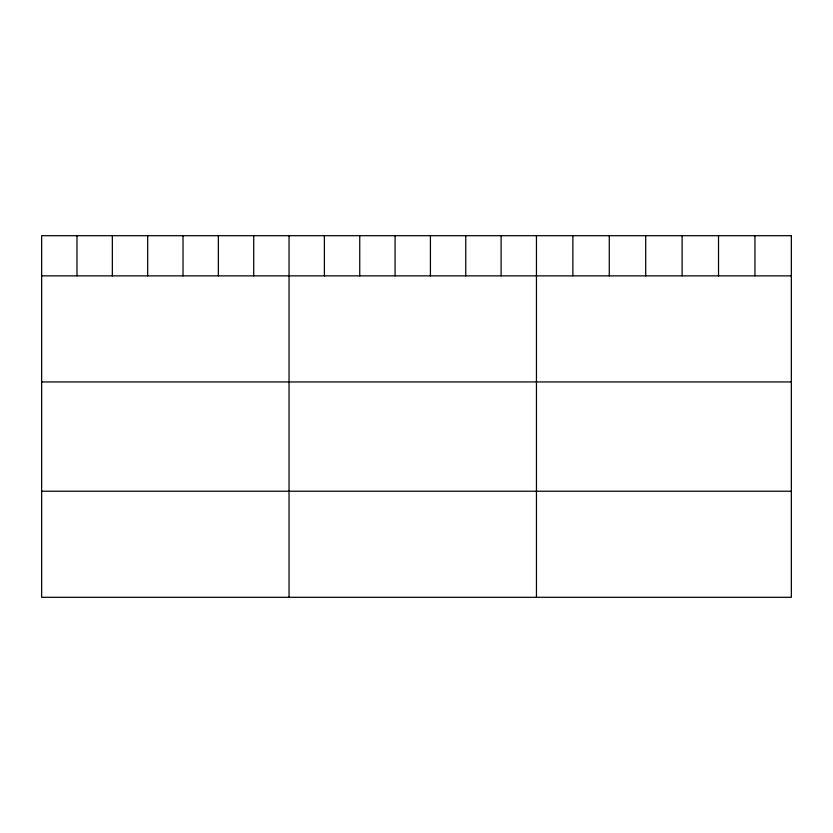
<?xml version="1.0" encoding="UTF-8"?>
<svg xmlns="http://www.w3.org/2000/svg" width="833" height="833" viewBox="0 0 833 833"><rect width="100%" height="100%" fill="white"/><g stroke="black" fill="none" stroke-linecap="round" stroke-linejoin="round"><path stroke-width="1.25" d="M41.65 275.869L791.35 275.869M41.65 381.941L791.35 381.941M41.65 491.231L791.35 491.231M754.937 235.697L754.937 275.869M718.525 235.697L718.525 275.869M682.112 235.697L682.112 275.869M645.69 235.697L645.69 275.869M609.277 235.697L609.277 275.869M572.865 235.697L572.865 275.869M536.452 235.697L536.452 597.303M501.112 235.697L501.112 275.869M465.762 235.697L465.762 275.869M430.422 235.697L430.422 275.869M395.081 235.697L395.081 275.869M359.741 235.697L359.741 275.869M324.391 235.697L324.391 275.869M289.051 235.697L289.051 597.303M253.711 235.697L253.711 275.869M218.361 235.697L218.361 275.869M183.021 235.697L183.021 275.869M147.68 235.697L147.68 275.869M112.34 235.697L112.34 275.869M76.99 235.697L76.99 275.869M791.35 235.697L41.65 235.697L41.65 597.303L791.35 597.303L791.35 235.697"/></g></svg>
